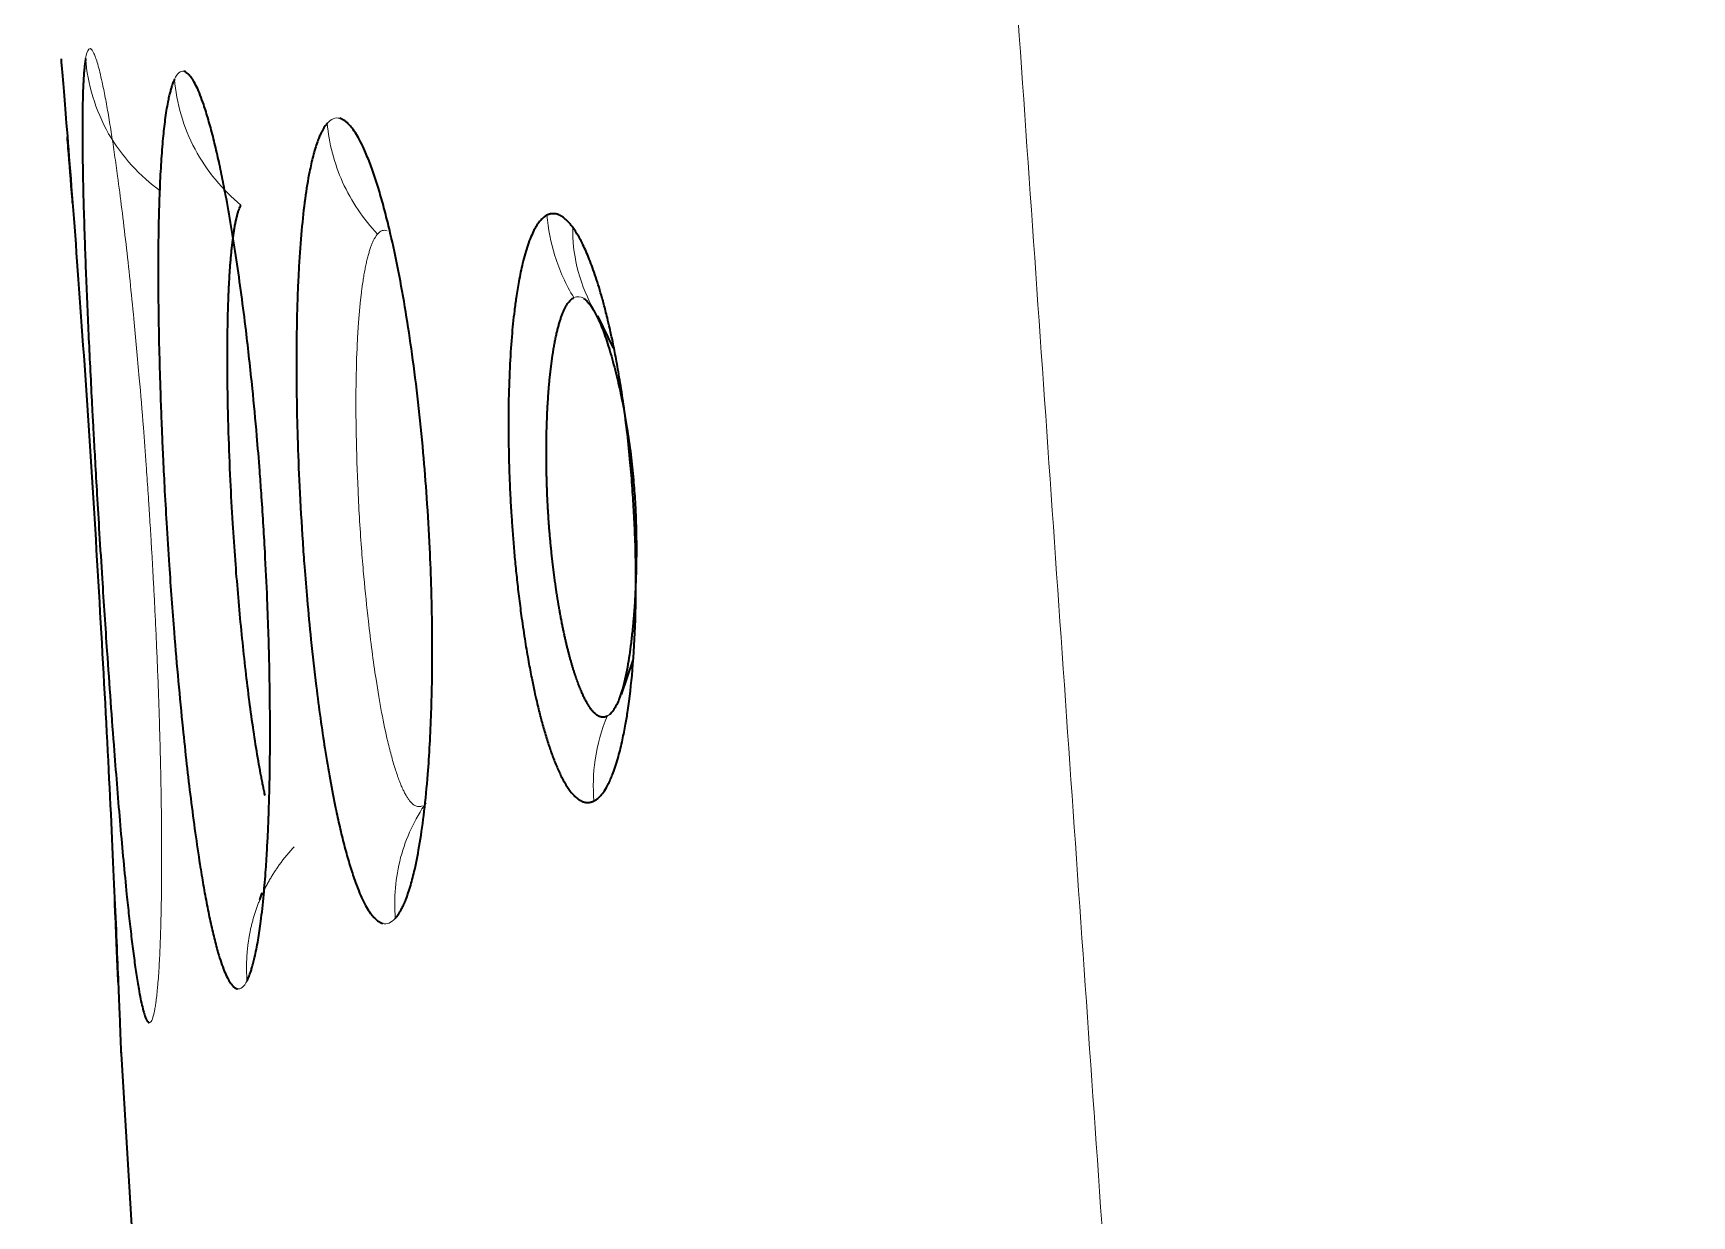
# Model space of a CAD drawing. Header units: inches. Extents: x -1096 to 3103, y -191 to 3207.
# Drawn here: x 3078.12 to 3082.665, y 1517.006 to 1520.247 of the extents above; entities that cross this region are included whole.
import ezdxf

# ---------------------------------------------------------------- set-up
doc = ezdxf.new("R2010")
doc.units = ezdxf.units.IN

msp = doc.modelspace()

# ---------------------------------------------------------------- linework, layer by layer
at = {"lineweight": 35}
for p, q in [((3079.7103, 1519.3835), (3079.6669, 1519.473)), ((3079.732, 1518.4348), (3079.7637, 1518.5285)), ((3078.7409, 1517.8714), (3078.7474, 1517.8913)), ((3078.3599, 1517.4603), (3078.3605, 1517.4499)), ((3078.3605, 1517.4499), (3078.4198, 1516.48))]:
    msp.add_line(p, q, dxfattribs=at)
at = {"lineweight": 13}
for points, knots in [([(3082.665, 1493.7042), (3082.6004, 1494.6346), (3082.4711, 1496.4949), (3082.2773, 1499.2845), (3082.0837, 1502.0724), (3081.8901, 1504.8587), (3081.6967, 1507.6432), (3081.5035, 1510.4261), (3081.3103, 1513.2073), (3081.1174, 1515.9868), (3080.9245, 1518.7646), (3080.7318, 1521.5408), (3080.5392, 1524.3152), (3080.3468, 1527.088), (3080.1545, 1529.8591), (3079.9623, 1532.6286), (3079.7703, 1535.3963), (3079.5785, 1538.1624), (3079.3867, 1540.9268), (3079.1952, 1543.6895), (3079.0037, 1546.4505), (3078.8124, 1549.2098), (3078.6213, 1551.9675), (3078.4303, 1554.7235), (3078.2395, 1557.4778), (3078.0488, 1560.2304), (3077.8583, 1562.9813), (3077.6679, 1565.7306), (3077.4776, 1568.4781), (3077.2876, 1571.224), (3077.0976, 1573.9683), (3076.9079, 1576.7108), (3076.7183, 1579.4516), (3076.5288, 1582.1908), (3076.3395, 1584.9283), (3076.1504, 1587.6641), (3075.9614, 1590.3983), (3075.7726, 1593.1307), (3075.5839, 1595.8615), (3075.3954, 1598.5906), (3075.2071, 1601.318), (3075.0816, 1603.1357), (3075.0189, 1604.0443)], [0, 0, 0, 0, 0.025296, 0.050577, 0.075843, 0.101093, 0.126328, 0.151549, 0.176754, 0.201943, 0.227118, 0.252277, 0.277422, 0.302551, 0.327664, 0.352763, 0.377847, 0.402915, 0.427968, 0.453006, 0.478029, 0.503036, 0.528029, 0.553006, 0.577968, 0.602915, 0.627846, 0.652763, 0.677664, 0.70255, 0.727421, 0.752277, 0.777118, 0.801943, 0.826753, 0.851548, 0.876328, 0.901093, 0.925842, 0.950577, 0.975296, 1, 1, 1, 1]), ([(3078.2635, 1520.1781), (3078.2686, 1520.1083), (3078.3108, 1519.9652), (3078.4127, 1519.8549), (3078.4691, 1519.8144)], [0, 0, 0, 0, 0.506112, 1, 1, 1, 1]), ([(3078.4512, 1517.5621), (3078.4515, 1517.5634), (3078.4521, 1517.5663), (3078.453, 1517.5714), (3078.4541, 1517.5776), (3078.4552, 1517.5851), (3078.4565, 1517.5941), (3078.4579, 1517.6049), (3078.4593, 1517.6177), (3078.4617, 1517.6423), (3078.4646, 1517.6813), (3078.4677, 1517.7418), (3078.4698, 1517.8077), (3078.4712, 1517.8761), (3078.4717, 1517.9374), (3078.4719, 1517.9887), (3078.4718, 1518.0279), (3078.4716, 1518.0533), (3078.4714, 1518.0908), (3078.4707, 1518.1451), (3078.4693, 1518.2226), (3078.4675, 1518.2988), (3078.4653, 1518.373), (3078.4629, 1518.4445), (3078.4603, 1518.5128), (3078.4575, 1518.5775), (3078.4547, 1518.6385), (3078.4519, 1518.6954), (3078.4491, 1518.7481), (3078.4465, 1518.7964), (3078.4439, 1518.8403), (3078.4416, 1518.8796), (3078.4394, 1518.9144), (3078.4375, 1518.9447), (3078.4358, 1518.9704), (3078.4332, 1519.0093), (3078.4287, 1519.0745), (3078.4209, 1519.1783), (3078.4098, 1519.3139), (3078.3974, 1519.4483), (3078.3851, 1519.5701), (3078.3741, 1519.6709), (3078.3627, 1519.7672), (3078.3522, 1519.848), (3078.3428, 1519.9153), (3078.3344, 1519.9714), (3078.3258, 1520.024), (3078.3172, 1520.0723), (3078.3094, 1520.1109), (3078.3025, 1520.1409), (3078.2966, 1520.1633), (3078.2912, 1520.1802), (3078.2865, 1520.1917), (3078.2828, 1520.1987), (3078.2798, 1520.2025), (3078.2776, 1520.2043), (3078.2764, 1520.2047), (3078.2759, 1520.2049)], [0, 0, 0, 0, 0.004871, 0.010578, 0.01712, 0.024496, 0.032707, 0.04175, 0.051625, 0.062329, 0.094589, 0.123218, 0.15516, 0.18238, 0.204891, 0.222679, 0.235716, 0.243991, 0.247499, 0.271695, 0.294712, 0.316538, 0.337157, 0.356565, 0.37478, 0.391814, 0.407679, 0.422379, 0.435915, 0.448289, 0.459502, 0.469554, 0.478448, 0.486184, 0.492762, 0.498184, 0.516133, 0.543052, 0.578986, 0.624001, 0.654391, 0.6855, 0.717302, 0.749771, 0.772746, 0.796758, 0.821822, 0.847959, 0.875186, 0.895512, 0.916051, 0.936799, 0.954889, 0.970256, 0.9829, 0.992817, 1, 1, 1, 1]), ([(3078.5067, 1520.1209), (3078.5121, 1520.0561), (3078.5501, 1519.9237), (3078.6391, 1519.8174), (3078.6892, 1519.7763)], [0, 0, 0, 0, 0.504387, 1, 1, 1, 1]), ([(3078.9256, 1520.0003), (3078.9304, 1519.9459), (3078.9591, 1519.8339), (3079.0247, 1519.7375), (3079.0635, 1519.6967)], [0, 0, 0, 0, 0.494789, 1, 1, 1, 1]), ([(3079.5278, 1519.7484), (3079.5308, 1519.711), (3079.5461, 1519.6317), (3079.5797, 1519.5579), (3079.6015, 1519.5224)], [0, 0, 0, 0, 0.474729, 1, 1, 1, 1]), ([(3079.5983, 1519.715), (3079.5979, 1519.6791), (3079.606, 1519.6031), (3079.633, 1519.5324), (3079.6514, 1519.4985)], [0, 0, 0, 0, 0.475307, 1, 1, 1, 1]), ([(3079.0635, 1519.6967), (3079.0629, 1519.6959), (3079.0615, 1519.6943), (3079.0595, 1519.6915), (3079.0575, 1519.6885), (3079.0556, 1519.6852), (3079.0536, 1519.6816), (3079.0517, 1519.6778), (3079.0499, 1519.6737), (3079.048, 1519.6694), (3079.0462, 1519.6647), (3079.0444, 1519.6599), (3079.0427, 1519.6547), (3079.0409, 1519.6493), (3079.0393, 1519.6436), (3079.0376, 1519.6376), (3079.036, 1519.6314), (3079.0344, 1519.6249), (3079.0328, 1519.6182), (3079.0313, 1519.6112), (3079.0298, 1519.604), (3079.0284, 1519.5965), (3079.027, 1519.5887), (3079.0256, 1519.5807), (3079.0243, 1519.5724), (3079.023, 1519.5639), (3079.0217, 1519.5552), (3079.0205, 1519.5462), (3079.0193, 1519.537), (3079.0182, 1519.5275), (3079.0171, 1519.5178), (3079.016, 1519.5079), (3079.015, 1519.4977), (3079.014, 1519.4873), (3079.0131, 1519.4767), (3079.0122, 1519.4659), (3079.0114, 1519.4548), (3079.0106, 1519.4436), (3079.0098, 1519.4321), (3079.0091, 1519.4205), (3079.0085, 1519.4086), (3079.0063, 1519.3651), (3079.0038, 1519.2812), (3079.0043, 1519.1453), (3079.0093, 1518.9906), (3079.0172, 1518.858), (3079.0274, 1518.7383), (3079.0397, 1518.6175), (3079.0606, 1518.4577), (3079.0816, 1518.3457), (3079.0968, 1518.2839), (3079.1021, 1518.2636), (3079.1075, 1518.2447), (3079.1128, 1518.2274), (3079.1181, 1518.2116), (3079.1234, 1518.1972), (3079.1286, 1518.1842), (3079.1338, 1518.1727), (3079.1389, 1518.1626), (3079.144, 1518.1538), (3079.149, 1518.1463), (3079.1539, 1518.1401), (3079.1588, 1518.1352), (3079.1636, 1518.1315), (3079.1683, 1518.1289), (3079.1729, 1518.1275), (3079.1774, 1518.1272), (3079.1819, 1518.1278), (3079.1848, 1518.1291), (3079.1862, 1518.1297)], [0, 0, 0, 0, 0.005972, 0.011955, 0.017951, 0.02396, 0.02998, 0.036012, 0.042055, 0.048111, 0.054177, 0.060255, 0.066344, 0.072444, 0.078555, 0.084677, 0.09081, 0.096952, 0.103106, 0.109269, 0.115443, 0.121626, 0.127819, 0.134022, 0.140234, 0.146455, 0.152686, 0.158926, 0.165175, 0.171432, 0.177698, 0.183972, 0.190255, 0.196546, 0.202844, 0.209151, 0.215465, 0.221787, 0.228116, 0.234452, 0.240795, 0.247145, 0.303261, 0.364171, 0.429645, 0.499403, 0.528824, 0.581401, 0.656184, 0.751772, 0.766496, 0.781024, 0.795358, 0.809499, 0.823451, 0.837216, 0.850794, 0.86419, 0.877403, 0.890438, 0.903295, 0.915977, 0.928485, 0.940822, 0.952989, 0.964989, 0.976822, 0.988492, 1, 1, 1, 1]), ([(3079.6563, 1518.1429), (3079.6533, 1518.1801), (3079.6557, 1518.2605), (3079.6772, 1518.3377), (3079.693, 1518.3756)], [0, 0, 0, 0, 0.47368, 1, 1, 1, 1]), ([(3079.1121, 1517.821), (3079.1075, 1517.8759), (3079.1123, 1517.9331), (3079.1413, 1518.0418), (3079.1655, 1518.0934), (3079.1966, 1518.138)], [0, 0, 0, 0, 0.5, 0.5, 1, 1, 1, 1]), ([(3078.7059, 1517.6498), (3078.7056, 1517.6535), (3078.7051, 1517.661), (3078.7046, 1517.6723), (3078.7044, 1517.6837), (3078.7044, 1517.6951), (3078.7048, 1517.7065), (3078.7053, 1517.7179), (3078.7062, 1517.7293), (3078.7073, 1517.7408), (3078.7087, 1517.7522), (3078.7104, 1517.7637), (3078.7123, 1517.7751), (3078.7145, 1517.7864), (3078.717, 1517.7977), (3078.7197, 1517.809), (3078.7228, 1517.8202), (3078.7261, 1517.8313), (3078.7296, 1517.8424), (3078.7335, 1517.8533), (3078.7376, 1517.8641), (3078.742, 1517.8748), (3078.7467, 1517.8854), (3078.7515, 1517.8959), (3078.7567, 1517.9063), (3078.7621, 1517.9165), (3078.7677, 1517.9265), (3078.7735, 1517.9364), (3078.7796, 1517.9462), (3078.7859, 1517.9557), (3078.7923, 1517.9651), (3078.799, 1517.9743), (3078.8059, 1517.9834), (3078.8129, 1517.9922), (3078.8201, 1518.0008), (3078.8275, 1518.0092), (3078.8326, 1518.0147), (3078.8351, 1518.0174)], [0, 0, 0, 0, 0.027908, 0.055946, 0.084105, 0.112377, 0.140752, 0.16922, 0.197774, 0.226402, 0.255097, 0.283849, 0.31265, 0.341491, 0.370364, 0.399263, 0.428179, 0.457105, 0.486037, 0.514968, 0.543893, 0.572806, 0.601702, 0.630574, 0.659415, 0.688216, 0.716971, 0.745671, 0.774306, 0.802869, 0.83135, 0.85974, 0.888029, 0.916209, 0.94427, 0.972204, 1, 1, 1, 1])]:
    msp.add_open_spline(points, degree=3, knots=knots, dxfattribs=at)
at = {"lineweight": 35}
for points, knots in [([(3078.1962, 1520.177), (3078.2, 1520.1312), (3078.2112, 1519.995), (3078.2356, 1519.6833), (3078.2657, 1519.262), (3078.2952, 1518.8005), (3078.3206, 1518.3468), (3078.3397, 1517.9552), (3078.3514, 1517.6829), (3078.3586, 1517.4993), (3078.3605, 1517.45), (3078.3605, 1517.4499)], [0, 0, 0, 0, 0.087915, 0.201926, 0.315937, 0.429947, 0.543958, 0.657968, 0.771979, 0.885989, 1, 1, 1, 1]), ([(3078.2635, 1520.1781), (3078.2633, 1520.1766), (3078.2627, 1520.1733), (3078.2619, 1520.1674), (3078.2609, 1520.16), (3078.26, 1520.1506), (3078.2589, 1520.1391), (3078.2579, 1520.1251), (3078.2565, 1520.0994), (3078.2551, 1520.0599), (3078.2544, 1520.0004), (3078.2547, 1519.9328), (3078.2559, 1519.8548), (3078.2579, 1519.7689), (3078.2607, 1519.6815), (3078.2639, 1519.5947), (3078.2673, 1519.5103), (3078.2712, 1519.4227), (3078.2756, 1519.3323), (3078.2793, 1519.258), (3078.2826, 1519.1956), (3078.2856, 1519.1404), (3078.2896, 1519.0679), (3078.2948, 1518.9781), (3078.3012, 1518.8708), (3078.3102, 1518.7266), (3078.3237, 1518.5231), (3078.3376, 1518.3304), (3078.3499, 1518.1753), (3078.3583, 1518.0744), (3078.3671, 1517.977), (3078.3751, 1517.8949), (3078.3823, 1517.8265), (3078.3888, 1517.7697), (3078.3954, 1517.7168), (3078.4022, 1517.6686), (3078.4084, 1517.6299), (3078.414, 1517.5998), (3078.419, 1517.5773), (3078.4236, 1517.5603), (3078.4277, 1517.5488), (3078.4311, 1517.5417), (3078.4339, 1517.5379), (3078.436, 1517.536), (3078.4372, 1517.5355), (3078.4377, 1517.5353)], [0, 0, 0, 0, 0.005494, 0.012115, 0.01986, 0.028729, 0.03872, 0.049829, 0.062052, 0.094151, 0.122729, 0.153801, 0.184823, 0.215792, 0.246711, 0.271794, 0.29682, 0.321805, 0.346754, 0.371667, 0.381839, 0.396331, 0.415138, 0.438248, 0.465644, 0.497302, 0.548712, 0.623102, 0.653082, 0.684066, 0.71606, 0.749093, 0.772387, 0.796618, 0.821777, 0.847855, 0.874829, 0.895219, 0.915809, 0.936603, 0.954502, 0.96979, 0.982469, 0.99254, 1, 1, 1, 1]), ([(3078.5067, 1520.1209), (3078.5061, 1520.1196), (3078.5048, 1520.1166), (3078.5027, 1520.1113), (3078.5003, 1520.1046), (3078.4977, 1520.0962), (3078.4948, 1520.0858), (3078.4917, 1520.0731), (3078.4868, 1520.0497), (3078.481, 1520.0135), (3078.4749, 1519.9586), (3078.4701, 1519.8961), (3078.4662, 1519.8237), (3078.4636, 1519.7437), (3078.4622, 1519.6562), (3078.4621, 1519.5619), (3078.4631, 1519.4616), (3078.4653, 1519.3568), (3078.4679, 1519.2722), (3078.4703, 1519.2056), (3078.4724, 1519.1528), (3078.4754, 1519.0843), (3078.4796, 1519), (3078.4852, 1518.8998), (3078.4937, 1518.7655), (3078.5078, 1518.5738), (3078.5276, 1518.3552), (3078.5516, 1518.1414), (3078.571, 1518.0024), (3078.5861, 1517.9108), (3078.596, 1517.8564), (3078.6064, 1517.8057), (3078.6173, 1517.7594), (3078.6275, 1517.7221), (3078.637, 1517.6929), (3078.6456, 1517.6708), (3078.6537, 1517.654), (3078.661, 1517.6425), (3078.6672, 1517.6352), (3078.6723, 1517.631), (3078.6763, 1517.6288), (3078.6786, 1517.6281), (3078.6796, 1517.6278)], [0, 0, 0, 0, 0.005535, 0.012183, 0.019942, 0.028811, 0.038788, 0.049871, 0.062054, 0.094209, 0.122734, 0.153803, 0.184827, 0.215802, 0.246733, 0.278099, 0.30937, 0.340568, 0.371697, 0.382255, 0.396981, 0.415868, 0.438907, 0.466079, 0.497361, 0.548022, 0.623188, 0.68393, 0.749069, 0.772479, 0.79677, 0.821932, 0.847957, 0.874823, 0.895203, 0.915794, 0.936601, 0.954404, 0.969644, 0.982324, 0.992443, 1, 1, 1, 1]), ([(3078.7059, 1517.6498), (3078.7066, 1517.6512), (3078.708, 1517.6542), (3078.7104, 1517.6597), (3078.7131, 1517.6665), (3078.7161, 1517.675), (3078.7194, 1517.6854), (3078.7229, 1517.6982), (3078.7288, 1517.7217), (3078.7359, 1517.7581), (3078.7444, 1517.8156), (3078.7515, 1517.8803), (3078.7571, 1517.9493), (3078.7609, 1518.0101), (3078.7634, 1518.059), (3078.7648, 1518.0938), (3078.7663, 1518.1363), (3078.7678, 1518.1932), (3078.7689, 1518.2725), (3078.7691, 1518.355), (3078.7684, 1518.4401), (3078.767, 1518.5207), (3078.7647, 1518.6058), (3078.7611, 1518.705), (3078.7549, 1518.8354), (3078.7476, 1518.9535), (3078.7398, 1519.0596), (3078.732, 1519.1562), (3078.7197, 1519.2861), (3078.7054, 1519.4153), (3078.6906, 1519.532), (3078.6771, 1519.6277), (3078.6625, 1519.7195), (3078.6488, 1519.7968), (3078.6361, 1519.8613), (3078.6245, 1519.915), (3078.6124, 1519.9655), (3078.5998, 1520.0119), (3078.5882, 1520.0492), (3078.5776, 1520.0783), (3078.5681, 1520.1003), (3078.5593, 1520.117), (3078.5514, 1520.1285), (3078.5449, 1520.1357), (3078.5396, 1520.1398), (3078.5356, 1520.142), (3078.5333, 1520.1427), (3078.5323, 1520.1429)], [0, 0, 0, 0, 0.005679, 0.012434, 0.020265, 0.029172, 0.039152, 0.050205, 0.062327, 0.094652, 0.123214, 0.158, 0.187168, 0.210728, 0.228653, 0.240913, 0.247497, 0.272601, 0.297685, 0.322728, 0.347701, 0.372604, 0.391847, 0.41921, 0.454671, 0.498201, 0.514895, 0.541397, 0.577751, 0.624024, 0.654257, 0.685314, 0.71717, 0.749799, 0.77284, 0.796886, 0.821949, 0.848052, 0.87521, 0.895528, 0.916063, 0.936811, 0.954812, 0.970135, 0.982776, 0.992733, 1, 1, 1, 1]), ([(3078.9256, 1520.0003), (3078.9247, 1519.9992), (3078.9228, 1519.9969), (3078.9198, 1519.9928), (3078.9163, 1519.9875), (3078.9124, 1519.9808), (3078.9081, 1519.9724), (3078.9035, 1519.9621), (3078.896, 1519.943), (3078.8869, 1519.913), (3078.8753, 1519.8617), (3078.8645, 1519.7952), (3078.8548, 1519.7083), (3078.8491, 1519.6306), (3078.8457, 1519.5651), (3078.8434, 1519.5097), (3078.8414, 1519.4304), (3078.8408, 1519.343), (3078.8416, 1519.2424), (3078.844, 1519.1344), (3078.8493, 1518.9998), (3078.8562, 1518.8806), (3078.8636, 1518.7772), (3078.8709, 1518.6876), (3078.8814, 1518.5772), (3078.8972, 1518.4377), (3078.9193, 1518.2783), (3078.9418, 1518.1536), (3078.9598, 1518.0708), (3078.9718, 1518.0215), (3078.9845, 1517.9754), (3078.9979, 1517.9332), (3079.0106, 1517.8989), (3079.0225, 1517.8718), (3079.0334, 1517.851), (3079.0438, 1517.8349), (3079.0532, 1517.8235), (3079.0611, 1517.816), (3079.0678, 1517.8114), (3079.0731, 1517.8087), (3079.0761, 1517.8077), (3079.0775, 1517.8072)], [0, 0, 0, 0, 0.005607, 0.012302, 0.020083, 0.028949, 0.0389, 0.049931, 0.062039, 0.09429, 0.122704, 0.164093, 0.205413, 0.246661, 0.2615, 0.282312, 0.30911, 0.346899, 0.371661, 0.408236, 0.450128, 0.497272, 0.518111, 0.546036, 0.581065, 0.623252, 0.683675, 0.749134, 0.772649, 0.796989, 0.822148, 0.848115, 0.87487, 0.895219, 0.915802, 0.936626, 0.954273, 0.969433, 0.982108, 0.992297, 1, 1, 1, 1]), ([(3079.1121, 1517.821), (3079.113, 1517.8221), (3079.115, 1517.8244), (3079.1182, 1517.8287), (3079.1219, 1517.8341), (3079.1261, 1517.8409), (3079.1306, 1517.8493), (3079.1356, 1517.8596), (3079.1437, 1517.8788), (3079.154, 1517.909), (3079.1723, 1517.9809), (3079.1888, 1518.0814), (3079.2009, 1518.2054), (3079.2071, 1518.2972), (3079.211, 1518.3845), (3079.2132, 1518.4759), (3079.2137, 1518.5599), (3079.213, 1518.6423), (3079.211, 1518.7304), (3079.2067, 1518.8436), (3079.1994, 1518.9696), (3079.1851, 1519.1504), (3079.1653, 1519.3239), (3079.1409, 1519.4857), (3079.1208, 1519.5977), (3079.1021, 1519.6853), (3079.0858, 1519.7515), (3079.0726, 1519.8002), (3079.0586, 1519.8461), (3079.0438, 1519.8884), (3079.0299, 1519.9228), (3079.0171, 1519.9499), (3079.0055, 1519.9706), (3078.9945, 1519.9867), (3078.9846, 1519.998), (3078.9763, 1520.0055), (3078.9695, 1520.01), (3078.9642, 1520.0126), (3078.9611, 1520.0136), (3078.9598, 1520.014)], [0, 0, 0, 0, 0.005759, 0.012569, 0.020429, 0.029339, 0.039298, 0.050303, 0.062353, 0.094825, 0.123265, 0.204929, 0.247428, 0.278823, 0.310177, 0.341444, 0.372596, 0.393012, 0.420777, 0.455872, 0.498271, 0.537025, 0.623967, 0.664109, 0.706062, 0.749764, 0.772822, 0.796879, 0.82195, 0.848056, 0.875213, 0.895506, 0.916041, 0.936812, 0.954675, 0.969928, 0.982569, 0.992595, 1, 1, 1, 1]), ([(3078.2277, 1519.7822), (3078.2275, 1519.7849), (3078.2232, 1519.8411), (3078.2184, 1519.9024), (3078.2144, 1519.9531), (3078.2136, 1519.963)], [0, 0, 0, 0, 0.039247, 0.807849, 1, 1, 1, 1]), ([(3078.7552, 1518.1579), (3078.7548, 1518.1597), (3078.754, 1518.1636), (3078.7527, 1518.1698), (3078.7513, 1518.1765), (3078.7499, 1518.1833), (3078.7485, 1518.1901), (3078.7471, 1518.1971), (3078.7458, 1518.2041), (3078.7444, 1518.2111), (3078.7394, 1518.2377), (3078.7309, 1518.2869), (3078.7193, 1518.3639), (3078.7085, 1518.446), (3078.6985, 1518.5319), (3078.6893, 1518.6207), (3078.6811, 1518.7111), (3078.6734, 1518.8056), (3078.6663, 1518.9094), (3078.66, 1519.0273), (3078.6549, 1519.1592), (3078.6518, 1519.3005), (3078.6519, 1519.3998), (3078.6531, 1519.4587), (3078.6536, 1519.4807), (3078.6542, 1519.5021), (3078.655, 1519.5228), (3078.6558, 1519.5429), (3078.6568, 1519.5624), (3078.6579, 1519.5812), (3078.659, 1519.5993), (3078.6603, 1519.6167), (3078.6617, 1519.6333), (3078.6632, 1519.6492), (3078.6648, 1519.6644), (3078.6665, 1519.6788), (3078.6683, 1519.6924), (3078.6702, 1519.7052), (3078.6722, 1519.7171), (3078.6743, 1519.7283), (3078.6766, 1519.7385), (3078.6789, 1519.748), (3078.6813, 1519.7565), (3078.6839, 1519.7641), (3078.6865, 1519.7708), (3078.6883, 1519.7745), (3078.6892, 1519.7763)], [0, 0, 0, 0, 0.004392, 0.009829, 0.015234, 0.020607, 0.025948, 0.031257, 0.036534, 0.041778, 0.046991, 0.095014, 0.142269, 0.188798, 0.234611, 0.279697, 0.324065, 0.367755, 0.415753, 0.471742, 0.535672, 0.607391, 0.68672, 0.700326, 0.71393, 0.727533, 0.741135, 0.754737, 0.768339, 0.781941, 0.795544, 0.809146, 0.822748, 0.83635, 0.849952, 0.863555, 0.877163, 0.890776, 0.904398, 0.918032, 0.931678, 0.945335, 0.958998, 0.972665, 0.986333, 1, 1, 1, 1]), ([(3079.5278, 1519.7484), (3079.5266, 1519.7477), (3079.5237, 1519.746), (3079.519, 1519.7427), (3079.5134, 1519.7378), (3079.5069, 1519.7306), (3079.4996, 1519.7206), (3079.4918, 1519.707), (3079.4834, 1519.689), (3079.4727, 1519.6604), (3079.4613, 1519.6204), (3079.4509, 1519.5709), (3079.4437, 1519.5264), (3079.437, 1519.4764), (3079.4306, 1519.4133), (3079.4251, 1519.3283), (3079.4224, 1519.2438), (3079.422, 1519.1686), (3079.4226, 1519.1101), (3079.4238, 1519.0594), (3079.4254, 1519.0168), (3079.427, 1518.9826), (3079.4284, 1518.9568), (3079.4301, 1518.9279), (3079.4325, 1518.8922), (3079.436, 1518.8461), (3079.4403, 1518.798), (3079.4454, 1518.748), (3079.4514, 1518.6964), (3079.4588, 1518.6395), (3079.4674, 1518.5816), (3079.4767, 1518.5268), (3079.4853, 1518.4816), (3079.4928, 1518.4453), (3079.4991, 1518.4174), (3079.5061, 1518.3882), (3079.5145, 1518.3557), (3079.5252, 1518.3185), (3079.5367, 1518.2832), (3079.5489, 1518.2501), (3079.562, 1518.2197), (3079.5763, 1518.1919), (3079.5899, 1518.1713), (3079.6017, 1518.1577), (3079.6104, 1518.15), (3079.6171, 1518.1454), (3079.6209, 1518.1434), (3079.6225, 1518.1426)], [0, 0, 0, 0, 0.007927, 0.018047, 0.030341, 0.044774, 0.061331, 0.080032, 0.100901, 0.123961, 0.165411, 0.200215, 0.228296, 0.249582, 0.288168, 0.330442, 0.376231, 0.405367, 0.430757, 0.452472, 0.470562, 0.485045, 0.495918, 0.503183, 0.521674, 0.541199, 0.561766, 0.583382, 0.606044, 0.629763, 0.659938, 0.686474, 0.70932, 0.72842, 0.743728, 0.755212, 0.778105, 0.801942, 0.826697, 0.85234, 0.878837, 0.907003, 0.938891, 0.960077, 0.977306, 0.990609, 1, 1, 1, 1]), ([(3079.5616, 1519.7487), (3079.5606, 1519.7491), (3079.5586, 1519.75), (3079.5556, 1519.751), (3079.5526, 1519.7518), (3079.5497, 1519.7523), (3079.5468, 1519.7526), (3079.5439, 1519.7526), (3079.5411, 1519.7524), (3079.5384, 1519.752), (3079.5357, 1519.7514), (3079.533, 1519.7506), (3079.5304, 1519.7496), (3079.5287, 1519.7488), (3079.5278, 1519.7484)], [0, 0, 0, 0, 0.087917, 0.174953, 0.261133, 0.346481, 0.43102, 0.514775, 0.597754, 0.67993, 0.761271, 0.841747, 0.921332, 1, 1, 1, 1]), ([(3079.6563, 1518.1429), (3079.6577, 1518.1436), (3079.6612, 1518.1455), (3079.6675, 1518.1499), (3079.6757, 1518.1576), (3079.6857, 1518.1706), (3079.6971, 1518.1906), (3079.7102, 1518.2211), (3079.7232, 1518.2613), (3079.7344, 1518.3073), (3079.7428, 1518.3501), (3079.7528, 1518.411), (3079.7634, 1518.5029), (3079.7694, 1518.6077), (3079.7716, 1518.7032), (3079.7717, 1518.7787), (3079.7697, 1518.8597), (3079.7663, 1518.9321), (3079.762, 1519.0009), (3079.7561, 1519.0732), (3079.748, 1519.1506), (3079.7383, 1519.2264), (3079.7278, 1519.295), (3079.7178, 1519.352), (3079.7086, 1519.3988), (3079.7005, 1519.436), (3079.6939, 1519.4644), (3079.687, 1519.4918), (3079.6794, 1519.5201), (3079.6705, 1519.5508), (3079.6615, 1519.579), (3079.6526, 1519.6047), (3079.6438, 1519.6279), (3079.6351, 1519.6488), (3079.6246, 1519.6716), (3079.6111, 1519.697), (3079.5968, 1519.7181), (3079.5842, 1519.7322), (3079.5752, 1519.7403), (3079.5678, 1519.7454), (3079.5635, 1519.7477), (3079.5616, 1519.7487)], [0, 0, 0, 0, 0.008784, 0.022012, 0.039639, 0.061609, 0.087958, 0.118751, 0.157481, 0.190776, 0.218565, 0.240781, 0.300853, 0.366289, 0.389903, 0.429716, 0.465034, 0.493523, 0.521548, 0.55222, 0.585556, 0.621544, 0.652763, 0.680085, 0.70348, 0.722896, 0.738289, 0.749628, 0.76907, 0.788051, 0.806559, 0.824584, 0.842116, 0.859149, 0.875676, 0.903109, 0.936897, 0.957449, 0.974805, 0.988984, 1, 1, 1, 1]), ([(3079.693, 1518.3756), (3079.6925, 1518.3753), (3079.6913, 1518.3747), (3079.6896, 1518.374), (3079.6879, 1518.3734), (3079.6861, 1518.3729), (3079.6843, 1518.3726), (3079.6825, 1518.3724), (3079.6806, 1518.3724), (3079.6788, 1518.3725), (3079.6768, 1518.3728), (3079.6749, 1518.3732), (3079.6729, 1518.3739), (3079.6709, 1518.3747), (3079.6689, 1518.3756), (3079.6669, 1518.3768), (3079.6648, 1518.3782), (3079.6627, 1518.3797), (3079.6605, 1518.3815), (3079.6584, 1518.3834), (3079.6562, 1518.3856), (3079.654, 1518.388), (3079.6517, 1518.3906), (3079.6495, 1518.3934), (3079.6472, 1518.3964), (3079.6449, 1518.3997), (3079.6425, 1518.4032), (3079.6402, 1518.407), (3079.6378, 1518.411), (3079.6354, 1518.4152), (3079.633, 1518.4197), (3079.6306, 1518.4245), (3079.6282, 1518.4295), (3079.6257, 1518.4347), (3079.6232, 1518.4402), (3079.6207, 1518.446), (3079.6182, 1518.4521), (3079.6157, 1518.4584), (3079.6132, 1518.465), (3079.6107, 1518.4719), (3079.6082, 1518.4791), (3079.6056, 1518.4866), (3079.6031, 1518.4943), (3079.6006, 1518.5023), (3079.598, 1518.5106), (3079.5955, 1518.5192), (3079.593, 1518.5281), (3079.5904, 1518.5373), (3079.5879, 1518.5468), (3079.5854, 1518.5565), (3079.5829, 1518.5666), (3079.5804, 1518.577), (3079.578, 1518.5876), (3079.5755, 1518.5986), (3079.5731, 1518.6098), (3079.5707, 1518.6213), (3079.5683, 1518.6331), (3079.566, 1518.6452), (3079.5637, 1518.6576), (3079.5614, 1518.6703), (3079.5592, 1518.6833), (3079.557, 1518.6965), (3079.5548, 1518.71), (3079.5527, 1518.7238), (3079.5507, 1518.7379), (3079.5487, 1518.7523), (3079.5468, 1518.7669), (3079.5449, 1518.7818), (3079.5431, 1518.7969), (3079.5413, 1518.8124), (3079.5397, 1518.828), (3079.5381, 1518.8439), (3079.5366, 1518.86), (3079.5352, 1518.8764), (3079.5338, 1518.8929), (3079.5326, 1518.9095), (3079.5315, 1518.9264), (3079.5305, 1518.9433), (3079.5295, 1518.9604), (3079.5287, 1518.9776), (3079.528, 1518.9948), (3079.5274, 1519.0121), (3079.5269, 1519.0294), (3079.5265, 1519.0467), (3079.5263, 1519.0641), (3079.5261, 1519.0814), (3079.5261, 1519.0987), (3079.5261, 1519.116), (3079.5263, 1519.1333), (3079.5267, 1519.1504), (3079.5271, 1519.1675), (3079.5277, 1519.1845), (3079.5283, 1519.2013), (3079.5291, 1519.218), (3079.5301, 1519.2346), (3079.5311, 1519.2509), (3079.5323, 1519.2671), (3079.5336, 1519.283), (3079.5351, 1519.2986), (3079.5367, 1519.314), (3079.5384, 1519.3291), (3079.5402, 1519.3438), (3079.5422, 1519.3582), (3079.5443, 1519.3722), (3079.5465, 1519.3858), (3079.5489, 1519.3989), (3079.5514, 1519.4116), (3079.5541, 1519.4238), (3079.5569, 1519.4355), (3079.5598, 1519.4466), (3079.5629, 1519.4571), (3079.5661, 1519.467), (3079.5695, 1519.4763), (3079.573, 1519.4849), (3079.5766, 1519.4927), (3079.5804, 1519.4998), (3079.5843, 1519.5061), (3079.5884, 1519.5115), (3079.5926, 1519.5161), (3079.597, 1519.5199), (3079.6, 1519.5215), (3079.6015, 1519.5224)], [0, 0, 0, 0, 0.004476, 0.009018, 0.013626, 0.018299, 0.023035, 0.027833, 0.032691, 0.037608, 0.042586, 0.047625, 0.052727, 0.057891, 0.06312, 0.068414, 0.073774, 0.0792, 0.084693, 0.090253, 0.09588, 0.101575, 0.107339, 0.113172, 0.119073, 0.125044, 0.131084, 0.137195, 0.143376, 0.149627, 0.155949, 0.162342, 0.168806, 0.175341, 0.181947, 0.188624, 0.195373, 0.202193, 0.209084, 0.216045, 0.223077, 0.230179, 0.237351, 0.244593, 0.251904, 0.259283, 0.266731, 0.274245, 0.281827, 0.289475, 0.297189, 0.304967, 0.31281, 0.320716, 0.328685, 0.336716, 0.344809, 0.352963, 0.361178, 0.369453, 0.377788, 0.386184, 0.394641, 0.40316, 0.411743, 0.420391, 0.429107, 0.437893, 0.446751, 0.45568, 0.464679, 0.473746, 0.482881, 0.492083, 0.501352, 0.510687, 0.520089, 0.529556, 0.539088, 0.548684, 0.558341, 0.568057, 0.577832, 0.58767, 0.597575, 0.607547, 0.617591, 0.627709, 0.637901, 0.648169, 0.658512, 0.66893, 0.679421, 0.689986, 0.700624, 0.711332, 0.722111, 0.732957, 0.74387, 0.754848, 0.76589, 0.776994, 0.788158, 0.799382, 0.810665, 0.822005, 0.833402, 0.844856, 0.856367, 0.867937, 0.879566, 0.891257, 0.903011, 0.914832, 0.926724, 0.93869, 0.95074, 0.962889, 0.975155, 0.987533, 1, 1, 1, 1]), ([(3079.6279, 1519.5205), (3079.6285, 1519.5202), (3079.6307, 1519.5187), (3079.6357, 1519.5147), (3079.6439, 1519.5059), (3079.6555, 1519.4891), (3079.667, 1519.4669), (3079.6773, 1519.4428), (3079.6855, 1519.4212), (3079.6938, 1519.3968), (3079.7022, 1519.3696), (3079.7104, 1519.3402), (3079.7203, 1519.3017), (3079.733, 1519.2455), (3079.7464, 1519.1728), (3079.7574, 1519.095), (3079.7647, 1519.0264), (3079.7689, 1518.9697), (3079.7716, 1518.9128), (3079.7732, 1518.843), (3079.7722, 1518.7693), (3079.7694, 1518.7041), (3079.7662, 1518.6564), (3079.7624, 1518.6139), (3079.7582, 1518.5762), (3079.7535, 1518.5414), (3079.748, 1518.5077), (3079.7412, 1518.4745), (3079.7338, 1518.4461), (3079.7263, 1518.4237), (3079.7194, 1518.4077), (3079.7131, 1518.3962), (3079.7075, 1518.3882), (3079.7028, 1518.3828), (3079.6998, 1518.3802), (3079.6985, 1518.3791)], [0, 0, 0, 0, 0.00502, 0.019494, 0.043435, 0.076901, 0.120014, 0.143395, 0.16738, 0.191953, 0.21709, 0.242764, 0.267552, 0.309587, 0.368553, 0.416637, 0.459241, 0.496325, 0.520473, 0.563099, 0.624391, 0.659172, 0.692032, 0.722902, 0.751723, 0.779008, 0.809081, 0.841887, 0.877369, 0.906222, 0.931652, 0.953713, 0.972448, 0.987885, 1, 1, 1, 1]), ([(3079.6225, 1518.1426), (3079.6235, 1518.1422), (3079.6254, 1518.1413), (3079.6284, 1518.1403), (3079.6312, 1518.1395), (3079.6341, 1518.1389), (3079.637, 1518.1386), (3079.6398, 1518.1386), (3079.6426, 1518.1387), (3079.6454, 1518.1391), (3079.6481, 1518.1397), (3079.6509, 1518.1405), (3079.6536, 1518.1415), (3079.6554, 1518.1424), (3079.6563, 1518.1429)], [0, 0, 0, 0, 0.085545, 0.170635, 0.255295, 0.339549, 0.423419, 0.50693, 0.590098, 0.672904, 0.755322, 0.837327, 0.918893, 1, 1, 1, 1]), ([(3078.3528, 1517.6459), (3078.3508, 1517.6944), (3078.3478, 1517.7665), (3078.3439, 1517.8539), (3078.3432, 1517.8705)], [0, 0, 0, 0, 0.816187, 1, 1, 1, 1])]:
    msp.add_open_spline(points, degree=3, knots=knots, dxfattribs=at)
at = {"lineweight": 13}
for points in [[(3078.2759, 1520.2049), (3078.271, 1520.2056), (3078.2668, 1520.1968), (3078.2635, 1520.1781)], [(3078.5323, 1520.1429), (3078.523, 1520.1446), (3078.5144, 1520.1374), (3078.5067, 1520.1209)], [(3078.9598, 1520.014), (3078.9478, 1520.0171), (3078.9363, 1520.0126), (3078.9256, 1520.0003)], [(3079.0635, 1519.6967), (3079.0716, 1519.7062), (3079.0804, 1519.7091), (3079.0896, 1519.7058)], [(3079.6286, 1519.521), (3079.6197, 1519.5257), (3079.6106, 1519.5263), (3079.6015, 1519.5224)], [(3079.6985, 1518.3791), (3079.6967, 1518.3777), (3079.6948, 1518.3765), (3079.693, 1518.3756)], [(3079.0775, 1517.8072), (3079.0893, 1517.8041), (3079.101, 1517.8086), (3079.1121, 1517.821)], [(3078.6796, 1517.6278), (3078.6888, 1517.6261), (3078.6976, 1517.6334), (3078.7059, 1517.6498)], [(3078.4377, 1517.5353), (3078.4426, 1517.5345), (3078.4471, 1517.5434), (3078.4512, 1517.5621)]]:
    msp.add_open_spline(points, degree=3, dxfattribs=at)

doc.saveas('drawing.dxf')
